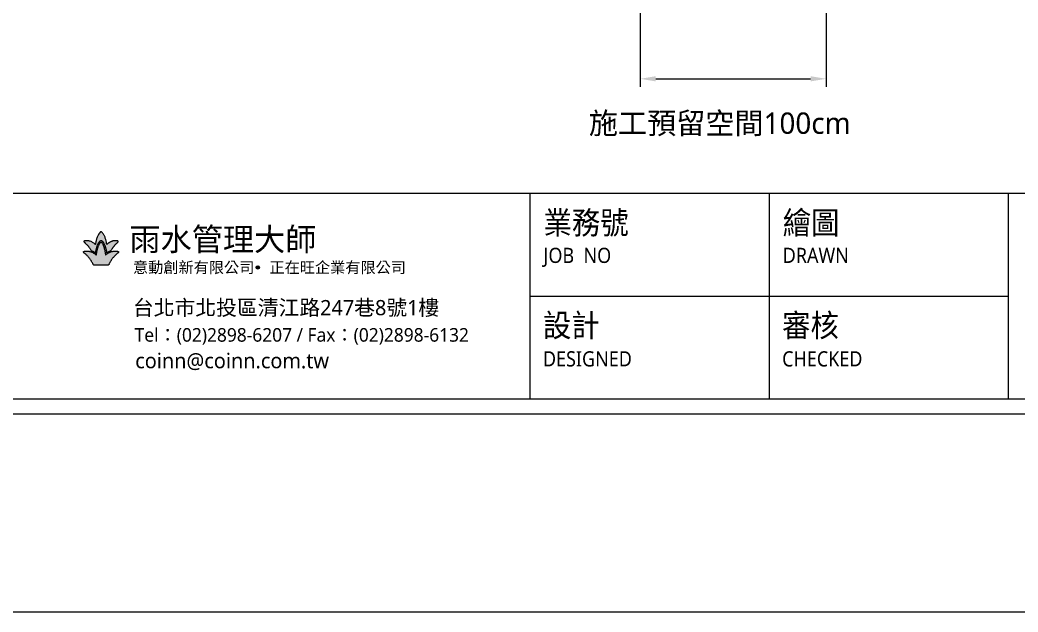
# Model space of a CAD drawing. Header units: millimetres. Extents: x 6388 to 10588, y 8 to 2978.
# Drawn here: x 7478 to 8413, y 8 to 562 of the extents above; entities that cross this region are included whole.
import ezdxf
from ezdxf.enums import TextEntityAlignment as Align

# ---------------------------------------------------------------- set-up
doc = ezdxf.new("R2010")
doc.units = ezdxf.units.MM
doc.styles.add('圖框文字', font='Microsoft JhengHei.ttf')
doc.styles.add('微軟正黑體-20', font='Microsoft JhengHei.ttf', dxfattribs={"height": 20})

msp = doc.modelspace()

# ---------------------------------------------------------------- hatches: boundary and pattern name
at = {"lineweight": 5, "true_color": 0xf8d731}
h = msp.add_hatch(color=40, dxfattribs=at)
h.dxf.hatch_style = 1
edge = h.paths.add_edge_path()
edge.add_spline(control_points=[(7558.82, 344.27), (7559.74, 344.92), (7560.65, 345.43), (7561.46, 345.85), (7562.5, 346.2), (7562.88, 346.36), (7562.91, 346.41), (7563.01, 346.56), (7563.72, 347.7), (7564.05, 348.17), (7564.44, 348.75), (7564.87, 349.32), (7565.27, 349.91), (7565.77, 350.54), (7566.15, 350.99), (7566.56, 351.52), (7567.38, 352.42), (7567.66, 352.68), (7568.03, 353.05), (7568.53, 353.46), (7569.01, 353.87), (7569.23, 354.07), (7569.49, 354.37), (7569.69, 354.62), (7569.75, 354.85), (7569.78, 354.98), (7569.75, 355.14), (7569.66, 355.22), (7569.43, 355.4), (7569.07, 355.48), (7568.6, 355.54), (7568.1, 355.59), (7567.66, 355.67), (7567.11, 355.66), (7566.37, 355.65), (7565.74, 355.6), (7564.96, 355.47), (7564.57, 355.39), (7563.86, 355.18), (7563.25, 354.93), (7562.72, 354.71), (7562.08, 354.38), (7561.45, 354), (7560.84, 353.61), (7560.41, 353.3), (7559.9, 352.91), (7559.37, 352.45), (7558.99, 352.14), (7558.9, 352.06), (7558.9, 352.06), (7558.88, 352.2), (7558.79, 353.13), (7558.7, 353.9), (7557.99, 357.09), (7557.61, 358.09), (7557.01, 359.6), (7556.44, 360.69), (7555.87, 361.78), (7554.95, 363.04), (7554.34, 363.65), (7553.9, 364), (7553.64, 364.09), (7553.43, 363.99), (7553.22, 363.83), (7552.93, 363.63), (7552.78, 363.46), (7552.4, 363.03), (7552.2, 362.76), (7551.85, 362.28), (7551.5, 361.76), (7551.2, 361.25), (7550.75, 360.43), (7550.06, 358.96), (7549.37, 357.21), (7549.13, 356.25), (7548.74, 354.66), (7548.53, 353.19), (7548.46, 352.32), (7548.47, 352.07), (7548.41, 352.07), (7547.38, 352.97), (7546.29, 353.73), (7545, 354.5), (7543.54, 355.13), (7542.06, 355.53), (7540.76, 355.68), (7538.94, 355.56), (7537.92, 355.41), (7537.6, 355.24), (7537.57, 355.11), (7537.58, 354.94), (7537.63, 354.78), (7537.73, 354.5), (7538.01, 354.16), (7538.6, 353.63), (7539.1, 353.22), (7539.65, 352.69), (7540.8, 351.44), (7541.54, 350.58), (7541.86, 350.16), (7542.31, 349.52), (7542.79, 348.89), (7543.37, 348.05), (7543.78, 347.38), (7544.36, 346.49), (7544.36, 346.41), (7544.64, 346.31), (7545.41, 346.04), (7546.21, 345.63), (7546.85, 345.29), (7547.29, 345), (7547.73, 344.71), (7548.26, 344.37), (7548.48, 344.25), (7548.55, 344.25), (7548.56, 344.29), (7548.57, 344.54), (7548.8, 346.08), (7549.08, 347.39), (7549.32, 348.47), (7549.85, 350.26), (7550.09, 350.92), (7550.44, 351.91), (7550.84, 352.81), (7551.1, 353.3), (7551.6, 354.17), (7552.04, 354.8), (7552.52, 355.29), (7552.95, 355.65), (7553.32, 355.77), (7553.71, 355.82), (7553.97, 355.76), (7554.46, 355.55), (7554.96, 355.12), (7555.36, 354.64), (7555.72, 354.12), (7556.24, 353.26), (7556.67, 352.26), (7557.07, 351.35), (7557.4, 350.45), (7557.68, 349.53), (7557.9, 348.87), (7558.14, 347.91), (7558.35, 346.99), (7558.58, 346), (7558.67, 345.37), (7558.76, 344.6), (7558.82, 344.27), (7558.82, 344.27)], knot_values=[0, 0, 0, 0, 1, 2, 3, 4, 5, 6, 7, 8, 9, 10, 11, 12, 13, 14, 15, 16, 17, 18, 19, 20, 21, 22, 23, 24, 25, 26, 27, 28, 29, 30, 31, 32, 33, 34, 35, 36, 37, 38, 39, 40, 41, 42, 43, 44, 45, 46, 47, 48, 49, 50, 51, 52, 53, 54, 55, 56, 57, 58, 59, 60, 61, 61, 61, 62, 63, 64, 65, 66, 67, 68, 69, 70, 71, 72, 73, 74, 75, 76, 77, 78, 79, 80, 81, 82, 83, 84, 85, 86, 87, 88, 89, 90, 91, 92, 93, 94, 95, 96, 97, 98, 99, 100, 101, 102, 103, 104, 105, 106, 107, 108, 109, 110, 111, 112, 113, 114, 115, 116, 117, 118, 119, 120, 121, 122, 123, 124, 125, 126, 127, 128, 129, 130, 131, 132, 133, 134, 135, 136, 137, 138, 139, 140, 141, 142, 143, 144, 144, 144, 144], degree=3, periodic=0)
edge = h.paths.add_edge_path()
edge.add_spline(control_points=[(7553.66, 332.62), (7556.76, 332.62), (7558.77, 332.59), (7559.54, 332.62), (7559.94, 332.66), (7560.3, 332.84), (7560.46, 332.92), (7560.77, 333.15), (7560.95, 333.43), (7561.29, 334.07), (7561.85, 335.3), (7562.2, 335.89), (7562.69, 336.67), (7563.23, 337.54), (7563.82, 338.32), (7564.41, 339.17), (7565.16, 340.05), (7565.97, 340.95), (7567.07, 342.08), (7567.87, 342.84), (7568.52, 343.4), (7569.08, 343.88), (7569.56, 344.29), (7569.86, 344.68), (7570, 344.92), (7570.06, 345.11), (7570.03, 345.29), (7569.91, 345.49), (7569.67, 345.61), (7569.13, 345.73), (7568.39, 345.78), (7567.14, 345.89), (7566.08, 345.84), (7564.86, 345.79), (7563.9, 345.6), (7562.74, 345.25), (7562.04, 345), (7561.05, 344.54), (7560.23, 344.02), (7559.14, 343.32), (7558.3, 342.67), (7557.89, 342.21), (7557.84, 342.26), (7557.69, 342.65), (7557.57, 343.62), (7557.2, 346.12), (7556.86, 347.49), (7556.42, 349.12), (7555.97, 350.58), (7555.24, 352.35), (7554.52, 353.65), (7554.35, 353.86), (7554.07, 354.2), (7553.85, 354.37), (7553.7, 354.43), (7553.49, 354.44), (7553.28, 354.33), (7552.99, 354.09), (7552.65, 353.67), (7552.35, 353.22), (7551.89, 352.34), (7551.55, 351.64), (7551.2, 350.8), (7550.8, 349.72), (7550.48, 348.68), (7550.11, 347.34), (7549.85, 346.06), (7549.6, 344.88), (7549.46, 343.76), (7549.36, 342.89), (7549.34, 342.25), (7549.32, 342.23), (7549.19, 342.31), (7548.86, 342.47), (7547.88, 343.24), (7547.04, 343.87), (7546.19, 344.39), (7545.39, 344.8), (7544.36, 345.26), (7543.42, 345.55), (7542.35, 345.75), (7541.59, 345.83), (7540.45, 345.87), (7539.03, 345.84), (7538.15, 345.73), (7537.6, 345.67), (7537.23, 345.47), (7537.15, 345.26), (7537.19, 345.01), (7537.37, 344.68), (7537.78, 344.17), (7538.79, 343.31), (7539.67, 342.51), (7540.71, 341.53), (7541.53, 340.67), (7542.36, 339.69), (7543.3, 338.58), (7544.43, 336.9), (7545.12, 335.72), (7545.79, 334.41), (7546.23, 333.48), (7546.42, 333.23), (7546.65, 332.97), (7547.1, 332.78), (7547.77, 332.65), (7548.93, 332.65), (7553.66, 332.62)], knot_values=[0, 0, 0, 0, 1, 2, 3, 4, 5, 6, 7, 8, 9, 10, 11, 12, 13, 14, 15, 16, 17, 18, 19, 20, 21, 22, 23, 24, 25, 26, 27, 28, 29, 30, 31, 32, 33, 34, 35, 36, 37, 38, 39, 40, 41, 42, 43, 44, 45, 46, 47, 48, 49, 50, 51, 52, 53, 54, 55, 56, 57, 58, 59, 60, 61, 62, 63, 64, 65, 66, 67, 68, 69, 70, 71, 72, 73, 74, 75, 76, 77, 78, 79, 80, 81, 82, 83, 84, 85, 86, 87, 88, 89, 90, 91, 92, 93, 94, 95, 96, 97, 98, 99, 100, 101, 102, 103, 104, 104, 104, 104], degree=3, periodic=0)
at = {"lineweight": 5}
h = msp.add_hatch(color=256, dxfattribs=at)
h.dxf.hatch_style = 1
h.paths.add_polyline_path([(7701.95, 330.6, 1), (7698.83, 330.6, 1)])

# ---------------------------------------------------------------- linework, layer by layer
for p, q in [((8058.66, 617.92), (8058.66, 499.9)), ((8233.04, 617.92), (8233.04, 499.9)), ((8073.31, 507.29), (8218.39, 507.29)), ((10401.11, 399.91, 163.19), (6575.18, 399.91, 163.19)), ((10401.11, 399.91, 326.37), (6575.18, 399.91, 326.37)), ((10401.11, 399.91, 326.37), (6575.18, 399.91, 326.37)), ((7955.37, 399.91, 326.37), (7955.37, 207.65, 326.37)), ((8179.47, 399.91, 326.37), (8179.47, 207.65, 326.37)), ((8403.56, 399.91, 326.37), (8403.56, 207.65, 326.37)), ((7955.37, 303.78, 326.37), (8403.56, 303.78, 326.37)), ((6575.18, 207.65, 326.37), (10401.11, 207.65, 326.37)), ((10588.15, 7.92, 163.19), (6388.15, 7.92, 163.19))]:
    msp.add_line(p, q, dxfattribs=at)
at = {"color": 4, "lineweight": 5}
msp.add_line((6560.97, 193.44, 326.37), (10415.32, 193.44, 326.37), dxfattribs=at)
at = {"lineweight": 5}
msp.add_circle((7700.39, 330.6, 163.19), 1.56, dxfattribs=at)
for points in [[(7553.22, 363.83, 163.19), (7552.93, 363.63, 163.19), (7552.78, 363.46, 163.19), (7552.4, 363.03, 163.19), (7552.2, 362.76, 163.19), (7551.85, 362.28, 163.19), (7551.5, 361.76, 163.19), (7551.2, 361.25, 163.19), (7550.75, 360.43, 163.19), (7550.06, 358.96, 163.19), (7549.37, 357.21, 163.19), (7549.13, 356.25, 163.19), (7548.74, 354.66, 163.19), (7548.53, 353.19, 163.19), (7548.46, 352.32, 163.19), (7548.47, 352.07, 163.19), (7548.41, 352.07, 163.19), (7547.38, 352.97, 163.19), (7546.29, 353.73, 163.19), (7545, 354.5, 163.19), (7543.54, 355.13, 163.19), (7542.06, 355.53, 163.19), (7540.76, 355.68, 163.19), (7538.94, 355.56, 163.19), (7537.92, 355.41, 163.19), (7537.6, 355.24, 163.19), (7537.57, 355.11, 163.19), (7537.58, 354.94, 163.19), (7537.63, 354.78, 163.19), (7537.73, 354.5, 163.19), (7538.01, 354.16, 163.19), (7538.6, 353.63, 163.19), (7539.1, 353.22, 163.19), (7539.65, 352.69, 163.19), (7540.8, 351.44, 163.19), (7541.54, 350.58, 163.19), (7541.86, 350.16, 163.19), (7542.31, 349.52, 163.19), (7542.79, 348.89, 163.19), (7543.37, 348.05, 163.19), (7543.78, 347.38, 163.19), (7544.36, 346.49, 163.19), (7544.36, 346.41, 163.19), (7544.64, 346.31, 163.19), (7545.41, 346.04, 163.19), (7546.21, 345.63, 163.19), (7546.85, 345.29, 163.19), (7547.29, 345, 163.19), (7547.73, 344.71, 163.19), (7548.26, 344.37, 163.19), (7548.48, 344.25, 163.19), (7548.55, 344.25, 163.19), (7548.56, 344.29, 163.19), (7548.57, 344.54, 163.19), (7548.8, 346.08, 163.19), (7549.08, 347.39, 163.19), (7549.32, 348.47, 163.19), (7549.85, 350.26, 163.19), (7550.09, 350.92, 163.19), (7550.44, 351.91, 163.19), (7550.84, 352.81, 163.19), (7551.1, 353.3, 163.19), (7551.6, 354.17, 163.19), (7552.04, 354.8, 163.19), (7552.52, 355.29, 163.19), (7552.95, 355.65, 163.19), (7553.32, 355.77, 163.19), (7553.71, 355.82, 163.19), (7553.97, 355.76, 163.19), (7554.46, 355.55, 163.19), (7554.96, 355.12, 163.19), (7555.36, 354.64, 163.19), (7555.72, 354.12, 163.19), (7556.24, 353.26, 163.19), (7556.67, 352.26, 163.19), (7557.07, 351.35, 163.19), (7557.4, 350.45, 163.19), (7557.68, 349.53, 163.19), (7557.9, 348.87, 163.19), (7558.14, 347.91, 163.19), (7558.35, 346.99, 163.19), (7558.58, 346, 163.19), (7558.67, 345.37, 163.19), (7558.76, 344.6, 163.19), (7558.82, 344.27, 163.19), (7558.82, 344.27, 163.19)], [(7558.82, 344.27, 163.19), (7559.74, 344.92, 163.19), (7560.65, 345.43, 163.19), (7561.46, 345.85, 163.19), (7562.5, 346.2, 163.19), (7562.88, 346.36, 163.19), (7562.91, 346.41, 163.19), (7563.01, 346.56, 163.19), (7563.72, 347.7, 163.19), (7564.05, 348.17, 163.19), (7564.44, 348.75, 163.19), (7564.87, 349.32, 163.19), (7565.27, 349.91, 163.19), (7565.77, 350.54, 163.19), (7566.15, 350.99, 163.19), (7566.56, 351.52, 163.19), (7567.38, 352.42, 163.19), (7567.66, 352.68, 163.19), (7568.03, 353.05, 163.19), (7568.53, 353.46, 163.19), (7569.01, 353.87, 163.19), (7569.23, 354.07, 163.19), (7569.49, 354.37, 163.19), (7569.69, 354.62, 163.19), (7569.75, 354.85, 163.19), (7569.78, 354.98, 163.19), (7569.75, 355.14, 163.19), (7569.66, 355.22, 163.19), (7569.43, 355.4, 163.19), (7569.07, 355.48, 163.19), (7568.6, 355.54, 163.19), (7568.1, 355.59, 163.19), (7567.66, 355.67, 163.19), (7567.11, 355.66, 163.19), (7566.37, 355.65, 163.19), (7565.74, 355.6, 163.19), (7564.96, 355.47, 163.19), (7564.57, 355.39, 163.19), (7563.86, 355.18, 163.19), (7563.25, 354.93, 163.19), (7562.72, 354.71, 163.19), (7562.08, 354.38, 163.19), (7561.45, 354, 163.19), (7560.84, 353.61, 163.19), (7560.41, 353.3, 163.19), (7559.9, 352.91, 163.19), (7559.37, 352.45, 163.19), (7558.99, 352.14, 163.19), (7558.9, 352.06, 163.19), (7558.9, 352.06, 163.19), (7558.88, 352.2, 163.19), (7558.79, 353.13, 163.19), (7558.7, 353.9, 163.19), (7557.99, 357.09, 163.19), (7557.61, 358.09, 163.19), (7557.01, 359.6, 163.19), (7556.44, 360.69, 163.19), (7555.87, 361.78, 163.19), (7554.95, 363.04, 163.19), (7554.34, 363.65, 163.19), (7553.9, 364, 163.19), (7553.64, 364.09, 163.19), (7553.43, 363.99, 163.19), (7553.22, 363.83, 163.19)], [(7553.66, 332.62, 163.19), (7556.76, 332.62, 163.19), (7558.77, 332.59, 163.19), (7559.54, 332.62, 163.19), (7559.94, 332.66, 163.19), (7560.3, 332.84, 163.19), (7560.46, 332.92, 163.19), (7560.77, 333.15, 163.19), (7560.95, 333.43, 163.19), (7561.29, 334.07, 163.19), (7561.85, 335.3, 163.19), (7562.2, 335.89, 163.19), (7562.69, 336.67, 163.19), (7563.23, 337.54, 163.19), (7563.82, 338.32, 163.19), (7564.41, 339.17, 163.19), (7565.16, 340.05, 163.19), (7565.97, 340.95, 163.19), (7567.07, 342.08, 163.19), (7567.87, 342.84, 163.19), (7568.52, 343.4, 163.19), (7569.08, 343.88, 163.19), (7569.56, 344.29, 163.19), (7569.86, 344.68, 163.19), (7570, 344.92, 163.19), (7570.06, 345.11, 163.19), (7570.03, 345.29, 163.19), (7569.91, 345.49, 163.19), (7569.67, 345.61, 163.19), (7569.13, 345.73, 163.19), (7568.39, 345.78, 163.19), (7567.14, 345.89, 163.19), (7566.08, 345.84, 163.19), (7564.86, 345.79, 163.19), (7563.9, 345.6, 163.19), (7562.74, 345.25, 163.19), (7562.04, 345, 163.19), (7561.05, 344.54, 163.19), (7560.23, 344.02, 163.19), (7559.14, 343.32, 163.19), (7558.3, 342.67, 163.19), (7557.89, 342.21, 163.19), (7557.84, 342.26, 163.19), (7557.69, 342.65, 163.19), (7557.57, 343.62, 163.19), (7557.2, 346.12, 163.19), (7556.86, 347.49, 163.19), (7556.42, 349.12, 163.19), (7555.97, 350.58, 163.19), (7555.24, 352.35, 163.19), (7554.52, 353.65, 163.19), (7554.35, 353.86, 163.19), (7554.07, 354.2, 163.19), (7553.85, 354.37, 163.19), (7553.7, 354.43, 163.19), (7553.49, 354.44, 163.19), (7553.28, 354.33, 163.19), (7552.99, 354.09, 163.19), (7552.65, 353.67, 163.19), (7552.35, 353.22, 163.19), (7551.89, 352.34, 163.19), (7551.55, 351.64, 163.19), (7551.2, 350.8, 163.19), (7550.8, 349.72, 163.19), (7550.48, 348.68, 163.19), (7550.11, 347.34, 163.19), (7549.85, 346.06, 163.19), (7549.6, 344.88, 163.19), (7549.46, 343.76, 163.19), (7549.36, 342.89, 163.19), (7549.34, 342.25, 163.19), (7549.32, 342.23, 163.19), (7549.19, 342.31, 163.19), (7548.86, 342.47, 163.19), (7547.88, 343.24, 163.19), (7547.04, 343.87, 163.19), (7546.19, 344.39, 163.19), (7545.39, 344.8, 163.19), (7544.36, 345.26, 163.19), (7543.42, 345.55, 163.19), (7542.35, 345.75, 163.19), (7541.59, 345.83, 163.19), (7540.45, 345.87, 163.19), (7539.03, 345.84, 163.19), (7538.15, 345.73, 163.19), (7537.6, 345.67, 163.19), (7537.23, 345.47, 163.19), (7537.15, 345.26, 163.19), (7537.19, 345.01, 163.19), (7537.37, 344.68, 163.19), (7537.78, 344.17, 163.19), (7538.79, 343.31, 163.19), (7539.67, 342.51, 163.19), (7540.71, 341.53, 163.19), (7541.53, 340.67, 163.19), (7542.36, 339.69, 163.19), (7543.3, 338.58, 163.19), (7544.43, 336.9, 163.19), (7545.12, 335.72, 163.19), (7545.79, 334.41, 163.19), (7546.23, 333.48, 163.19), (7546.42, 333.23, 163.19), (7546.65, 332.97, 163.19), (7547.1, 332.78, 163.19), (7547.77, 332.65, 163.19), (7548.93, 332.65, 163.19), (7553.66, 332.62, 163.19)]]:
    msp.add_open_spline(points, degree=3, dxfattribs=at)
for points in [[(8073.31, 509.73), (8073.31, 504.85), (8058.66, 507.29)], [(8218.39, 509.73), (8218.39, 504.85), (8233.04, 507.29)]]:
    msp.add_solid(points, dxfattribs=at)

# ---------------------------------------------------------------- texts
for s, height, style, p in [('施工預留空間100cm', 20, '微軟正黑體-20', (8010.6, 455.74)), ('意動創新有限公司    正在旺企業有限公司', 10.4223, '圖框文字', (7583.5, 325.43, 326.37)), ('台北市北投區清江路247巷8號1樓', 14.2833, '圖框文字', (7583.5, 285.84, 326.37)), ('coinn@coinn.com.tw', 14.2833, '圖框文字', (7585.63, 236.18, 326.37))]:
    msp.add_text(s, height=height, dxfattribs=dict(at, style=style)).set_placement(p)
at = {"color": 3, "lineweight": 5, "style": '圖框文字', "width": 0.91}
for s, p in [('業務號', (7968.1, 372.49, 326.37)), ('繪圖', (8192.2, 372.49, 326.37)), ('設計', (7967.57, 276.39, 326.37)), ('審核', (8191.67, 276.39, 326.37))]:
    msp.add_text(s, height=21.425, dxfattribs=at).set_placement(p, align=Align.MIDDLE_LEFT)
at = {"color": 4, "lineweight": 5, "style": '圖框文字'}
msp.add_text('雨水管理大師', height=21.425, dxfattribs=at).set_placement((7580.08, 346.3, 326.37))
at = {"lineweight": 5, "style": '圖框文字', "width": 0.91}
for s, p in [('JOB  NO', (7968.1, 341.92, 326.37)), ('DRAWN', (8192.2, 341.92, 326.37)), ('DESIGNED', (7967.57, 245.02, 326.37)), ('CHECKED', (8191.67, 245.02, 326.37))]:
    msp.add_text(s, height=14.212, dxfattribs=at).set_placement(p, align=Align.MIDDLE_LEFT)
at = {"lineweight": 5, "style": '圖框文字', "width": 0.98}
msp.add_text('Tel：(02)2898-6207 / Fax：(02)2898-6132', height=12.7389, dxfattribs=at).set_placement((7585.09, 261.09, 326.37))

doc.saveas('drawing.dxf')
